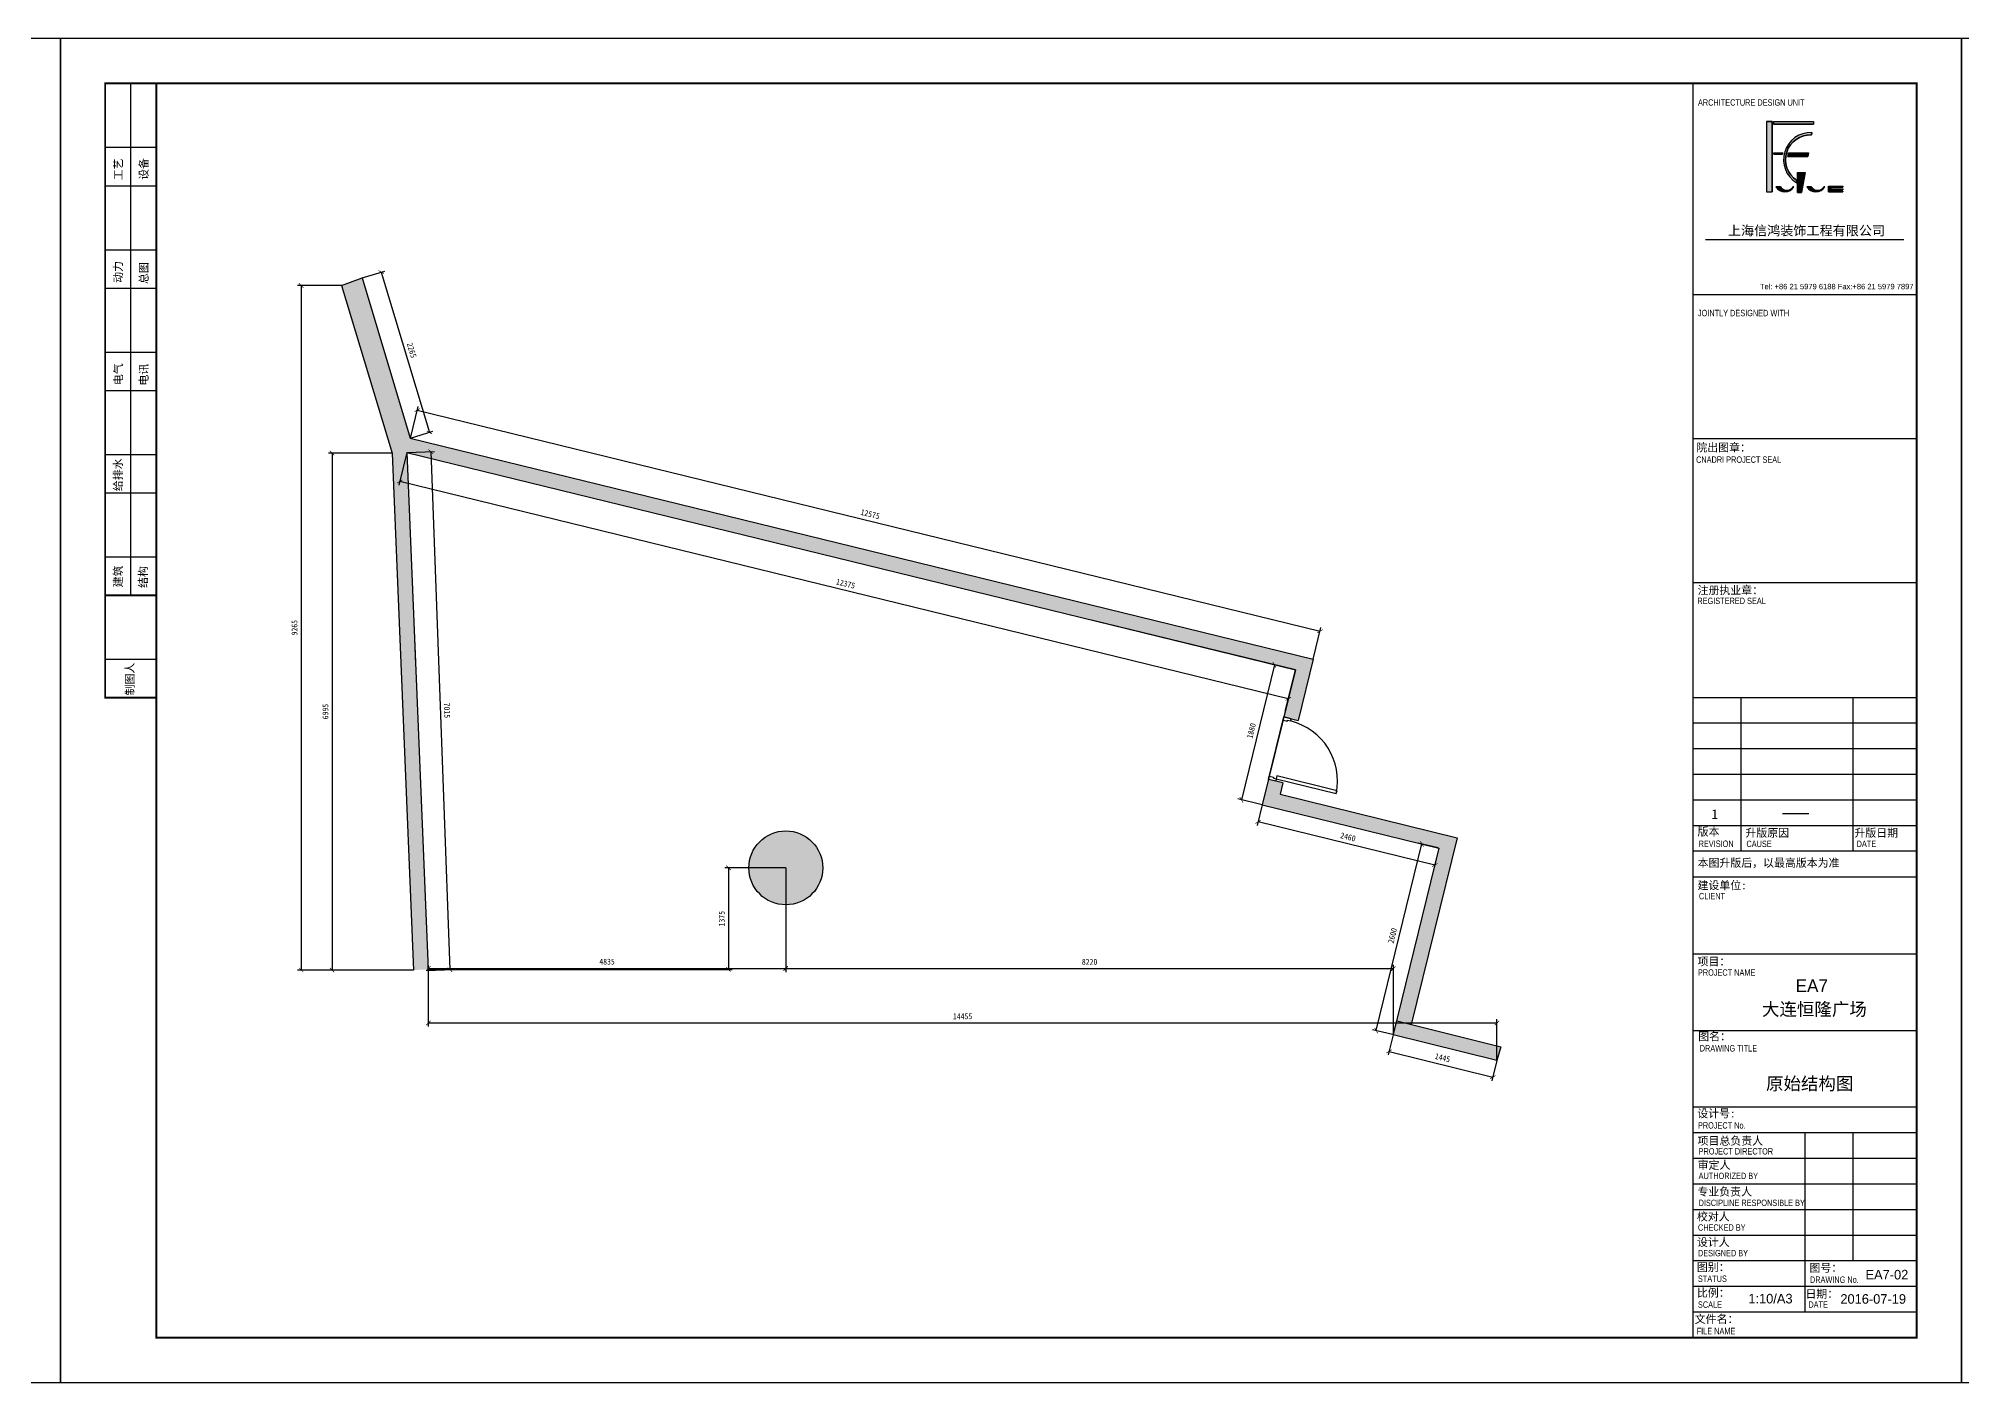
# Model space of a CAD drawing. Header units: millimetres. Extents: x 346472 to 732256, y -34068 to -15883.
# Drawn here: x 397611 to 423627, y -34068 to -15883 of the extents above; entities that cross this region are included whole.
import ezdxf

# ---------------------------------------------------------------- set-up
doc = ezdxf.new("R2010")
doc.units = ezdxf.units.MM
doc.header["$LTSCALE"] = 7
doc.header["$PDMODE"] = 3
doc.layers.get('0').update_dxf_attribs({"lineweight": 0})
for name, color, linetype in [('1', 1, 'Continuous'), ('1建筑平面', 7, 'Continuous'), ('WALL', 7, 'Continuous'), ('walls', 7, 'Continuous'), ('图框', 9, 'Continuous')]:
    doc.layers.add(name, color=color, linetype=linetype)
doc.layers.add('EA7 furniture', color=7, linetype='Continuous', lineweight=5)
doc.layers.add('QUOTE', color=251, linetype='Continuous', lineweight=5)
doc.styles.add('ARIAL', font='Arial.ttf')
doc.styles.add('DIM_FONT', font='', dxfattribs={"width": 0.8})
doc.styles.add('FUGUE', font='Arial.ttf')
doc.styles.get("Standard").update_dxf_attribs({"font": 'STKaiti.ttf'})
doc.styles.add('图签-仿宋', font='')
doc.styles.add('图签-黑体', font='')
doc.styles.get('DIM_FONT').set_extended_font_data('SimHei')
doc.styles.get('图签-仿宋').set_extended_font_data('FangSong_GB2312')
doc.styles.get('图签-黑体').set_extended_font_data('SimHei')
doc.dimstyles.new('DIMN100', dxfattribs={"dimtxt": 80, "dimasz": 60, "dimexe": 50, "dimexo": 0, "dimgap": 50, "dimtad": 1, "dimdec": 0, "dimrnd": 5, "dimzin": 0, "dimdsep": 46, "dimtxsty": 'DIM_FONT', "dimblk": 'ARCHTICK', "dimcen": 1, "dimclrd": 256, "dimclre": 256, "dimclrt": 256, "dimadec": 0, "dimazin": 0, "dimtfac": 1, "dimtdec": 0, "dimtix": 1, "dimtmove": 2, "dimatfit": 3, "dimldrblk": '_DIMX', "dimfxl": 250, "dimtolj": 1, "dimtzin": 0, "dimarcsym": 0})

# ---------------------------------------------------------------- blocks, each defined once
blk = doc.blocks.new('_ArchTick')
at = {"color": 0, "linetype": 'ByBlock', "const_width": 0.15}
blk.add_lwpolyline([(-0.5, -0.5), (0.5, 0.5)], dxfattribs=at)
blk = doc.blocks.new('*D110')
at = {"layer": 'Defpoints', "color": 0, "lineweight": 5, "transparency": 16777216}
for p in [(416326, -26781), (416548, -26835), (415930, -29361, 0)]:
    blk.add_point(p, dxfattribs=at)
at = {"layer": 'QUOTE', "lineweight": -2, "transparency": 16777216}
for p, q in [((415708, -29306), (416326, -26781)), ((416548, -26835), (416277, -26769)), ((415930, -29361), (415659, -29295))]:
    blk.add_line(p, q, dxfattribs=at)
at = {"layer": 'QUOTE', "lineweight": -2, "transparency": 16777216, "xscale": 60, "yscale": 60, "zscale": 60}
for p, rotation in [((416326, -26781), 76.24730373668469), ((415708, -29306), 256.2473037366847)]:
    blk.add_blockref('_ArchTick', p, dxfattribs=dict(at, rotation=rotation))
at = {"layer": 'QUOTE', "lineweight": 5, "transparency": 16777216, "insert": (415929, -28022), "char_height": 80, "attachment_point": 5, "rotation": 76.2473, "style": 'DIM_FONT'}
blk.add_mtext('\\A1;2600', dxfattribs=at)
blk = doc.blocks.new('_DIMX')
blk.add_line((-150, 0), (150, 0))
at = {"const_width": 50}
blk.add_lwpolyline([(-70, -70), (70, 70)], dxfattribs=at)
blk = doc.blocks.new('*D111')
at = {"layer": 'Defpoints', "color": 0, "lineweight": 5, "transparency": 16777216}
for p in [(414167, -26253), (414111, -26482), (416557, -26837)]:
    blk.add_point(p, dxfattribs=at)
at = {"layer": 'QUOTE', "lineweight": -2, "transparency": 16777216}
for p, q in [((414167, -26253), (414099, -26531)), ((416501, -27067), (414111, -26482)), ((416557, -26837), (416489, -27116))]:
    blk.add_line(p, q, dxfattribs=at)
at = {"layer": 'QUOTE', "lineweight": -2, "transparency": 16777216, "xscale": 60, "yscale": 60, "zscale": 60}
for p, rotation in [((414111, -26482), 166.2473037366849), ((416501, -27067), 346.2473037366849)]:
    blk.add_blockref('_ArchTick', p, dxfattribs=dict(at, rotation=rotation))
at = {"layer": 'QUOTE', "lineweight": 5, "transparency": 16777216, "insert": (415327, -26687), "char_height": 80, "attachment_point": 5, "rotation": 346.2473, "style": 'DIM_FONT'}
blk.add_mtext('\\A1;2460', dxfattribs=at)
blk = doc.blocks.new('*D112')
at = {"layer": 'Defpoints', "color": 0, "lineweight": 5, "transparency": 16777216}
for p in [(402594, -21485), (402498, -21876), (414614, -24427)]:
    blk.add_point(p, dxfattribs=at)
at = {"layer": 'QUOTE', "lineweight": -2, "transparency": 16777216}
for p, q in [((402594, -21485), (402486, -21925)), ((414518, -24818), (402498, -21876)), ((414614, -24427), (414507, -24866))]:
    blk.add_line(p, q, dxfattribs=at)
at = {"layer": 'QUOTE', "lineweight": -2, "transparency": 16777216, "xscale": 60, "yscale": 60, "zscale": 60}
for p, rotation in [((402498, -21876), 166.2473059591456), ((414518, -24818), 346.2473059591456)]:
    blk.add_blockref('_ArchTick', p, dxfattribs=dict(at, rotation=rotation))
at = {"layer": 'QUOTE', "lineweight": 5, "transparency": 16777216, "insert": (408530, -23260), "char_height": 80, "attachment_point": 5, "rotation": 346.2473, "style": 'DIM_FONT'}
blk.add_mtext('\\A1;12375', dxfattribs=at)
blk = doc.blocks.new('*D113')
at = {"layer": 'Defpoints', "color": 0, "lineweight": 5, "transparency": 16777216}
for p in [(414614, -24427), (413884, -26183), (414167, -26253)]:
    blk.add_point(p, dxfattribs=at)
at = {"layer": 'QUOTE', "lineweight": -2, "transparency": 16777216}
for p, q in [((414331, -24357), (413884, -26183)), ((414614, -24427), (414283, -24345)), ((414167, -26253), (413836, -26171))]:
    blk.add_line(p, q, dxfattribs=at)
at = {"layer": 'QUOTE', "lineweight": -2, "transparency": 16777216, "xscale": 60, "yscale": 60, "zscale": 60}
for p, rotation in [((414331, -24357), 76.2473013077999), ((413884, -26183), 256.2473013077999)]:
    blk.add_blockref('_ArchTick', p, dxfattribs=dict(at, rotation=rotation))
at = {"layer": 'QUOTE', "lineweight": 5, "transparency": 16777216, "insert": (414020, -25249), "char_height": 80, "attachment_point": 5, "rotation": 76.2473, "style": 'DIM_FONT'}
blk.add_mtext('\\A1;1880', dxfattribs=at)
blk = doc.blocks.new('*D114')
at = {"layer": 'Defpoints', "color": 0, "lineweight": 5, "transparency": 16777216}
for p in [(401990, -19122), (402642, -21290), (402900, -21213)]:
    blk.add_point(p, dxfattribs=at)
at = {"layer": 'QUOTE', "lineweight": -2, "transparency": 16777216}
for p, q in [((401990, -19122), (402297, -19030)), ((402249, -19044), (402900, -21213)), ((402642, -21290), (402948, -21198))]:
    blk.add_line(p, q, dxfattribs=at)
at = {"layer": 'QUOTE', "lineweight": -2, "transparency": 16777216, "xscale": 60, "yscale": 60, "zscale": 60}
for p, rotation in [((402249, -19044), 106.7150489341443), ((402900, -21213), 286.7150489341443)]:
    blk.add_blockref('_ArchTick', p, dxfattribs=dict(at, rotation=rotation))
at = {"layer": 'QUOTE', "lineweight": 5, "transparency": 16777216, "insert": (402661, -20102), "char_height": 80, "attachment_point": 5, "rotation": 286.715, "style": 'DIM_FONT'}
blk.add_mtext('\\A1;2265', dxfattribs=at)
blk = doc.blocks.new('*D115')
at = {"layer": 'Defpoints', "color": 0, "lineweight": 5, "transparency": 16777216}
for p in [(402642, -21290), (414949, -23902), (414856, -24280)]:
    blk.add_point(p, dxfattribs=at)
at = {"layer": 'QUOTE', "lineweight": -2, "transparency": 16777216}
for p, q in [((402642, -21290), (402746, -20863)), ((402734, -20912), (414949, -23902)), ((414856, -24280), (414960, -23853))]:
    blk.add_line(p, q, dxfattribs=at)
at = {"layer": 'QUOTE', "lineweight": -2, "transparency": 16777216, "xscale": 60, "yscale": 60, "zscale": 60}
for p, rotation in [((402734, -20912), 166.2473059591456), ((414949, -23902), 346.2473059591456)]:
    blk.add_blockref('_ArchTick', p, dxfattribs=dict(at, rotation=rotation))
at = {"layer": 'QUOTE', "lineweight": 5, "transparency": 16777216, "insert": (408863, -22319), "char_height": 80, "attachment_point": 5, "rotation": 346.2473, "style": 'DIM_FONT'}
blk.add_mtext('\\A1;12575', dxfattribs=at)
blk = doc.blocks.new('*D116')
at = {"layer": 'Defpoints', "color": 0, "lineweight": 5, "transparency": 16777216}
for p in [(415938, -29363, 0), (417342, -29712, 0), (417286, -29936)]:
    blk.add_point(p, dxfattribs=at)
at = {"layer": 'QUOTE', "lineweight": -2, "transparency": 16777216}
for p, q in [((415938, -29363), (415870, -29636)), ((415882, -29587), (417286, -29936)), ((417342, -29712), (417274, -29985))]:
    blk.add_line(p, q, dxfattribs=at)
at = {"layer": 'QUOTE', "lineweight": -2, "transparency": 16777216, "xscale": 60, "yscale": 60, "zscale": 60}
for p, rotation in [((415882, -29587), 166.0516201616355), ((417286, -29936), 346.0516201616355)]:
    blk.add_blockref('_ArchTick', p, dxfattribs=dict(at, rotation=rotation))
at = {"layer": 'QUOTE', "lineweight": 5, "transparency": 16777216, "insert": (416606, -29674), "char_height": 80, "attachment_point": 5, "rotation": 346.0516, "style": 'DIM_FONT'}
blk.add_mtext('\\A1;1445', dxfattribs=at)
blk = doc.blocks.new('*D117')
at = {"layer": 'Defpoints', "color": 0, "lineweight": 5, "transparency": 16777216}
for p in [(402885, -28479), (417342, -29203), (417342, -29712)]:
    blk.add_point(p, dxfattribs=at)
at = {"layer": 'QUOTE', "lineweight": -2, "transparency": 16777216}
for p, q in [((402885, -28479), (402885, -29253)), ((402885, -29203), (417342, -29203)), ((417342, -29712), (417342, -29153))]:
    blk.add_line(p, q, dxfattribs=at)
at = {"layer": 'QUOTE', "lineweight": -2, "transparency": 16777216, "xscale": 60, "yscale": 60, "zscale": 60, "rotation": 180}
blk.add_blockref('_ArchTick', (402885, -29203), dxfattribs=at)
at = {"layer": 'QUOTE', "lineweight": -2, "transparency": 16777216, "xscale": 60, "yscale": 60, "zscale": 60}
blk.add_blockref('_ArchTick', (417342, -29203), dxfattribs=at)
at = {"layer": 'QUOTE', "lineweight": 5, "transparency": 16777216, "insert": (410113, -29113), "char_height": 80, "attachment_point": 5, "style": 'DIM_FONT'}
blk.add_mtext('\\A1;14455', dxfattribs=at)
blk = doc.blocks.new('*D118')
at = {"layer": 'Defpoints', "color": 0, "lineweight": 5, "transparency": 16777216}
for p in [(407721, -27105), (402885, -28479), (407721, -28464)]:
    blk.add_point(p, dxfattribs=at)
at = {"layer": 'QUOTE', "lineweight": -2, "transparency": 16777216}
for p, q in [((407721, -27105), (407721, -28514)), ((402885, -28479), (402885, -28414)), ((402885, -28464), (407721, -28464))]:
    blk.add_line(p, q, dxfattribs=at)
at = {"layer": 'QUOTE', "lineweight": -2, "transparency": 16777216, "xscale": 60, "yscale": 60, "zscale": 60, "rotation": 180}
blk.add_blockref('_ArchTick', (402885, -28464), dxfattribs=at)
at = {"layer": 'QUOTE', "lineweight": -2, "transparency": 16777216, "xscale": 60, "yscale": 60, "zscale": 60}
blk.add_blockref('_ArchTick', (407721, -28464), dxfattribs=at)
at = {"layer": 'QUOTE', "lineweight": 5, "transparency": 16777216, "insert": (405303, -28374), "char_height": 80, "attachment_point": 5, "style": 'DIM_FONT'}
blk.add_mtext('\\A1;4835', dxfattribs=at)
blk = doc.blocks.new('*D119')
at = {"layer": 'Defpoints', "color": 0, "lineweight": 5, "transparency": 16777216}
for p in [(407721, -28464), (415940, -28468), (415940, -29359)]:
    blk.add_point(p, dxfattribs=at)
at = {"layer": 'QUOTE', "lineweight": -2, "transparency": 16777216}
for p, q in [((407721, -28464), (407721, -28518)), ((407721, -28468), (415940, -28468)), ((415940, -29359), (415940, -28418))]:
    blk.add_line(p, q, dxfattribs=at)
at = {"layer": 'QUOTE', "lineweight": -2, "transparency": 16777216, "xscale": 60, "yscale": 60, "zscale": 60, "rotation": 180}
blk.add_blockref('_ArchTick', (407721, -28468), dxfattribs=at)
at = {"layer": 'QUOTE', "lineweight": -2, "transparency": 16777216, "xscale": 60, "yscale": 60, "zscale": 60}
blk.add_blockref('_ArchTick', (415940, -28468), dxfattribs=at)
at = {"layer": 'QUOTE', "lineweight": 5, "transparency": 16777216, "insert": (411831, -28377), "char_height": 80, "attachment_point": 5, "style": 'DIM_FONT'}
blk.add_mtext('\\A1;8220', dxfattribs=at)
blk = doc.blocks.new('*D120')
at = {"layer": 'Defpoints', "color": 0, "lineweight": 5, "transparency": 16777216}
for p in [(407721, -27105), (402885, -28479), (406945, -28479)]:
    blk.add_point(p, dxfattribs=at)
at = {"layer": 'QUOTE', "lineweight": -2, "transparency": 16777216}
for p, q in [((407721, -27105), (406895, -27105)), ((406945, -27105), (406945, -28479)), ((402885, -28479), (406995, -28479))]:
    blk.add_line(p, q, dxfattribs=at)
at = {"layer": 'QUOTE', "lineweight": -2, "transparency": 16777216, "xscale": 60, "yscale": 60, "zscale": 60}
for p, rotation in [((406945, -27105), 90), ((406945, -28479), 270)]:
    blk.add_blockref('_ArchTick', p, dxfattribs=dict(at, rotation=rotation))
at = {"layer": 'QUOTE', "lineweight": 5, "transparency": 16777216, "insert": (406855, -27792), "char_height": 80, "attachment_point": 5, "rotation": 90, "style": 'DIM_FONT'}
blk.add_mtext('\\A1;1375', dxfattribs=at)
blk = doc.blocks.new('*D121')
at = {"layer": 'Defpoints', "color": 0, "lineweight": 5, "transparency": 16777216}
for p in [(401713, -19224), (401165, -28487), (402685, -28487)]:
    blk.add_point(p, dxfattribs=at)
at = {"layer": 'QUOTE', "lineweight": -2, "transparency": 16777216}
for p, q in [((401713, -19224), (401115, -19224)), ((401165, -19224), (401165, -28487)), ((402685, -28487), (401115, -28487))]:
    blk.add_line(p, q, dxfattribs=at)
at = {"layer": 'QUOTE', "lineweight": -2, "transparency": 16777216, "xscale": 60, "yscale": 60, "zscale": 60}
for p, rotation in [((401165, -19224), 90), ((401165, -28487), 270)]:
    blk.add_blockref('_ArchTick', p, dxfattribs=dict(at, rotation=rotation))
at = {"layer": 'QUOTE', "lineweight": 5, "transparency": 16777216, "insert": (401075, -23855), "char_height": 80, "attachment_point": 5, "rotation": 90, "style": 'DIM_FONT'}
blk.add_mtext('\\A1;9265', dxfattribs=at)
blk = doc.blocks.new('*D122')
at = {"layer": 'Defpoints', "color": 0, "lineweight": 5, "transparency": 16777216}
for p in [(402394, -21493), (401583, -28487), (402685, -28487)]:
    blk.add_point(p, dxfattribs=at)
at = {"layer": 'QUOTE', "lineweight": -2, "transparency": 16777216}
for p, q in [((402394, -21493), (401533, -21493)), ((401583, -21493), (401583, -28487)), ((402685, -28487), (401533, -28487))]:
    blk.add_line(p, q, dxfattribs=at)
at = {"layer": 'QUOTE', "lineweight": -2, "transparency": 16777216, "xscale": 60, "yscale": 60, "zscale": 60}
for p, rotation in [((401583, -21493), 90), ((401583, -28487), 270)]:
    blk.add_blockref('_ArchTick', p, dxfattribs=dict(at, rotation=rotation))
at = {"layer": 'QUOTE', "lineweight": 5, "transparency": 16777216, "insert": (401493, -24990), "char_height": 80, "attachment_point": 5, "rotation": 90, "style": 'DIM_FONT'}
blk.add_mtext('\\A1;6995', dxfattribs=at)
blk = doc.blocks.new('*D123')
at = {"layer": 'Defpoints', "color": 0, "lineweight": 5, "transparency": 16777216}
for p in [(402594, -21485), (402855, -28494), (403178, -28482)]:
    blk.add_point(p, dxfattribs=at)
at = {"layer": 'QUOTE', "lineweight": -2, "transparency": 16777216}
for p, q in [((402594, -21485), (402967, -21471)), ((402917, -21473), (403178, -28482)), ((402855, -28494), (403228, -28481))]:
    blk.add_line(p, q, dxfattribs=at)
at = {"layer": 'QUOTE', "lineweight": -2, "transparency": 16777216, "xscale": 60, "yscale": 60, "zscale": 60}
for p, rotation in [((402917, -21473), 92.13024736377854), ((403178, -28482), 272.1302473637785)]:
    blk.add_blockref('_ArchTick', p, dxfattribs=dict(at, rotation=rotation))
at = {"layer": 'QUOTE', "lineweight": 5, "transparency": 16777216, "insert": (403138, -24974), "char_height": 80, "attachment_point": 5, "rotation": 272.1302, "style": 'DIM_FONT'}
blk.add_mtext('\\A1;7015', dxfattribs=at)

msp = doc.modelspace()

# ---------------------------------------------------------------- hatches: boundary and pattern name
at = {"layer": 'walls', "true_color": 0x939598}
h = msp.add_hatch(color=252, dxfattribs=at)
h.dxf.hatch_style = 1
h.paths.add_polyline_path([(401990.3, -19121.7), (401712.7, -19223.9), (402394.1, -21492.9), (402684.9, -28487.1), (402884.7, -28478.6), (402594, -21484.6), (407721.4, -22739.5), (407721.4, -22533.6), (402641.5, -21290.3)])
h.paths.add_polyline_path([(407721.4, -22533.6), (407721.4, -22739.5), (414614.2, -24426.5), (414477.2, -24986.4), (414458.5, -25062.7), (414555.6, -25086.5), (414652.7, -25110.3), (414856, -24279.8)])
h.paths.add_polyline_path([(414409.1, -26105.9), (414445.9, -25955.4), (414251.6, -25907.8), (414167.3, -26252.6), (416556.7, -26837.4), (416025.4, -29008.7), (416232.9, -29008.7), (416802.9, -26697)])
h.paths.add_polyline_path([(416232.9, -29008.7), (416025.4, -29008.7), (415984.9, -29174.1), (416180, -29223.2)])
h.paths.add_polyline_path([(415985.5, -29174.3), (415963.3, -29262.4), (415939.7, -29358.6), (415938.6, -29362.9), (417342.2, -29711.5), (417392.7, -29528.3)])
h = msp.add_hatch(color=252, dxfattribs=at)
h.dxf.hatch_style = 1
h.paths.add_polyline_path([(407721.4, -26604.7), (407721.4, -27604.7, 0.4142136), (408221.4, -27104.7, 0.4142136)])
h.paths.add_polyline_path([(407721.4, -26604.7, 0.4142136), (407221.4, -27104.7, 0.4142136), (407721.4, -27604.7)])
at = {"layer": '图框'}
for points in [[(421063.8, -17008.7), (420989.8, -17008.7), (420989.8, -17959.7), (421063.8, -17959.7)], [(421080.9, -17041.1), (421623, -17041.1), (421623, -17008.7), (421080.9, -17008.7)], [(421595.8, -17188.5), (421602, -17156.7, 0.780601), (421396.7, -17836.7), (421396.7, -17804, -0.7611328)], [(421089.4, -17447.3), (421203.2, -17447.3), (421207.6, -17431.5), (421089.4, -17431.5)], [(421274.7, -17482.1), (421545.7, -17482.1), (421554.5, -17431.5), (421284.7, -17431.5)], [(421360, -17888.7), (421350.9, -17888.7, -0.607934), (421175.6, -17888.7), (421115.4, -17888.7, 0.5844925), (421360, -17888.7)], [(421409.1, -17696.9), (421409.1, -17965.7), (421462.7, -17965.7), (421509.8, -17696.9)], [(421777.3, -17888.7), (421768.2, -17888.7, -0.607934), (421592.9, -17888.7), (421532.7, -17888.7, 0.5844925), (421777.3, -17888.7)], [(421858.1, -17895.1), (422020.4, -17895.1), (422020.4, -17881.6), (421826.6, -17881.6), (421826.6, -17959), (422020.4, -17959), (422020.4, -17947.8), (421858.1, -17947.8), (421858.1, -17928.9), (422020.4, -17928.9), (422020.4, -17917.6), (421858.1, -17917.6)]]:
    msp.add_hatch(color=251, dxfattribs=at).paths.add_polyline_path(points, flags=0)

# ---------------------------------------------------------------- linework, layer by layer
at = {"layer": '1', "color": 0}
msp.add_circle((407721.4, -27104.7), 500, dxfattribs=at)
at = {"layer": '1建筑平面'}
for points in [[(401712.7, -19223.9), (402394.1, -21492.9)], [(401990.3, -19121.7), (402641.5, -21290.3)]]:
    msp.add_lwpolyline(points, dxfattribs=at)
at = {"layer": 'EA7 furniture', "lineweight": 5}
for p, q in [((402608, -21803.3, -1), (402656.7, -22993.3, -1)), ((402660.8, -23073.3, -1), (402713.1, -24349.2, 1)), ((411873.7, -23755.8, -1), (413273.7, -24098.4, -2.1))]:
    msp.add_line(p, q, dxfattribs=at)
at = {"layer": 'WALL'}
for p, q in [((414614.2, -24426.5), (414167.3, -26252.6)), ((414477.2, -24986.4, 1), (414614.2, -24426.5, 0)), ((414251.6, -25907.8, 0), (414458.5, -25062.7))]:
    msp.add_line(p, q, dxfattribs=at)
for points in [[(402641.5, -21290.3), (414856, -24279.8)], [(402394.1, -21492.9), (402684.9, -28486.9)], [(402594, -21484.6), (414614.2, -24426.5)], [(402594, -21484.6), (402884.7, -28478.6), (402884.7, -28478.6)], [(414614.2, -24426.5), (414458.5, -25062.7)], [(414856, -24279.8), (414652.7, -25110.3)], [(414458.5, -25062.7), (414652.7, -25110.3)], [(414251.6, -25907.8), (414167.3, -26252.6)], [(414445.9, -25955.4), (414251.6, -25907.8)], [(414445.9, -25955.4), (414409.1, -26105.9)], [(414167.3, -26252.6), (416556.7, -26837.4)], [(414409.1, -26105.9), (416802.9, -26697)], [(416802.9, -26697), (416180, -29223.2)], [(416556.7, -26837.4), (415939.7, -29358.6)]]:
    msp.add_lwpolyline(points, dxfattribs=at)
for points in [[(414506.1, -25120.7), (414509.1, -25108.1), (414548, -25117.6), (414555.6, -25086.5), (414458.5, -25062.7), (414447.8, -25106.5)], [(414262.3, -25864.1), (414320.6, -25878.4), (414317.5, -25891), (414356.4, -25900.5), (414348.8, -25931.6), (414251.6, -25907.8)], [(415177.9, -26060.4), (414365.9, -25861.6), (414356.4, -25900.5), (415168.4, -26099.2)]]:
    msp.add_lwpolyline(points, close=True, dxfattribs=at)
at = {"layer": 'WALL', "elevation": -0.3}
msp.add_lwpolyline([(415985.5, -29174.3), (417392.7, -29528.3), (417342.2, -29711.5), (415937.9, -29362.7), (415985.5, -29174.3)], dxfattribs=at)
at = {"layer": 'WALL'}
msp.add_arc((414348.6, -25930.5), 837, 348.36846, 76.21954, dxfattribs=at)
at = {"layer": 'walls'}
for p, q in [((401712.7, -19223.9), (401990.3, -19121.7)), ((414614.2, -24426.5), (411873.7, -23755.8, -1))]:
    msp.add_line(p, q, dxfattribs=at)
at = {"layer": '图框', "color": 251}
for p, q in [((398860.1, -23416.8), (398860.1, -16489.1)), ((419989.6, -16489.1), (419989.6, -33462)), ((398513.7, -17355.1), (399206.5, -17355.1)), ((398513.7, -17874.7), (399206.5, -17874.7)), ((420162.8, -18604.9), (422847.3, -18604.9)), ((398513.7, -18740.6), (399206.5, -18740.6)), ((398513.7, -19260.2), (399206.5, -19260.2)), ((419989.6, -19346.8), (423020.5, -19346.8)), ((398513.7, -20126.2), (399206.5, -20126.2)), ((398513.7, -20645.7), (399206.5, -20645.7)), ((419989.6, -21295.2), (423020.5, -21295.2)), ((398513.7, -21511.7), (399206.5, -21511.7)), ((398513.7, -22031.3), (399206.5, -22031.3)), ((398513.7, -22897.3), (399206.5, -22897.3)), ((419989.6, -23243.6), (423020.5, -23243.6)), ((398513.7, -24282.8), (399206.5, -24282.8)), ((423020.5, -24802.4), (419989.6, -24802.4)), ((420639.1, -24802.4), (420639.1, -26880.7)), ((422154.5, -24802.4), (422154.5, -26880.7)), ((423020.5, -25148.8), (419989.6, -25148.8)), ((423020.5, -25495.1), (419989.6, -25495.1)), ((423020.5, -25841.5), (419989.6, -25841.5)), ((423020.5, -26187.9), (419989.6, -26187.9)), ((423020.5, -26534.3), (419989.6, -26534.3)), ((421205.5, -26368.6), (421559.2, -26368.6)), ((423020.5, -26880.7), (419989.6, -26880.7)), ((419989.6, -27227.1), (423020.5, -27227.1)), ((419989.6, -28266.2), (423020.5, -28266.2)), ((419989.6, -29305.4), (423020.5, -29305.4)), ((423020.5, -30344.5), (419989.6, -30344.5)), ((423020.5, -30690.9), (419989.6, -30690.9)), ((421505.1, -30690.9), (421505.1, -33115.6)), ((422154.5, -30690.9), (422154.5, -32422.9)), ((423020.5, -31037.3), (419989.6, -31037.3)), ((423020.5, -31383.7), (419989.6, -31383.7)), ((423020.5, -31730.1), (419989.6, -31730.1)), ((423020.5, -32076.5), (419989.6, -32076.5)), ((423020.5, -32422.9), (419989.6, -32422.9)), ((423020.5, -32769.2), (419989.6, -32769.2)), ((423020.5, -33115.6), (419989.6, -33115.6))]:
    msp.add_line(p, q, dxfattribs=at)
at = {"layer": '图框', "color": 251, "linetype": 'Continuous'}
for p, q in [((420989.8, -17008.7), (420989.8, -17959.7)), ((420989.8, -17008.7), (421063.8, -17008.7)), ((421063.8, -17008.7), (421063.8, -17959.7)), ((421080.9, -17008.7), (421080.9, -17041.1)), ((421080.9, -17008.7), (421623, -17008.7)), ((421080.9, -17041.1), (421623, -17041.1)), ((421602, -17156.7), (421595.8, -17188.5)), ((421623, -17008.7), (421623, -17041.1)), ((421089.4, -17431.5), (421089.4, -17447.3)), ((421089.4, -17431.5), (421207.6, -17431.5)), ((421089.4, -17447.3), (421203.2, -17447.3)), ((421207.6, -17431.5), (421203.2, -17447.3)), ((421284.7, -17431.5), (421274.7, -17482.1)), ((421274.7, -17482.1), (421545.7, -17482.1)), ((421284.7, -17431.5), (421554.5, -17431.5)), ((421554.5, -17431.5), (421545.7, -17482.1)), ((421115.4, -17888.7), (421175.6, -17888.7)), ((421350.9, -17888.7), (421360, -17888.7)), ((421396.7, -17804), (421396.7, -17836.7)), ((421409.1, -17696.9), (421409.1, -17965.7)), ((421409.1, -17696.9), (421509.8, -17696.9)), ((421509.8, -17696.9), (421462.7, -17965.7)), ((421532.7, -17888.7), (421592.9, -17888.7)), ((421768.2, -17888.7), (421777.3, -17888.7)), ((421826.6, -17881.6), (421826.6, -17959)), ((421826.6, -17881.6), (422020.4, -17881.6)), ((421858.1, -17895.1), (421858.1, -17917.6)), ((421858.1, -17895.1), (422020.4, -17895.1)), ((421858.1, -17917.6), (422020.4, -17917.6)), ((421858.1, -17928.9), (421858.1, -17947.8)), ((421858.1, -17928.9), (422020.4, -17928.9)), ((421858.1, -17947.8), (422020.4, -17947.8)), ((422020.4, -17881.6), (422020.4, -17895.1)), ((422020.4, -17917.6), (422020.4, -17928.9)), ((422020.4, -17947.8), (422020.4, -17959)), ((420989.8, -17959.7), (421063.8, -17959.7)), ((421409.1, -17965.7), (421462.7, -17965.7)), ((421826.6, -17959), (422020.4, -17959))]:
    msp.add_line(p, q, dxfattribs=at)
at = {"layer": '图框', "color": 251}
for points in [[(372188.4, -34068.2), (397907.5, -34068.2), (397907.5, -15882.9), (372188.4, -15882.9)], [(397907.5, -34068.2), (423626.7, -34068.2), (423626.7, -15882.9), (397907.5, -15882.9)], [(423626.7, -34068.2), (449345.8, -34068.2), (449345.8, -15882.9), (423626.7, -15882.9)]]:
    msp.add_lwpolyline(points, close=True, dxfattribs=at)
at = {"layer": '图框', "color": 251, "const_width": 26}
for points in [[(398513.7, -24815.4), (398513.7, -16476.1)], [(398513.7, -16489.1), (399206.5, -16489.1)], [(398513.7, -23416.8), (399206.5, -23416.8)], [(398513.7, -24802.4), (399206.5, -24802.4)]]:
    msp.add_lwpolyline(points, dxfattribs=at)
msp.add_lwpolyline([(399206.5, -16489.1), (423020.5, -16489.1), (423020.5, -33462), (399206.5, -33462)], close=True, dxfattribs=at)
at = {"layer": '图框', "color": 251, "linetype": 'Continuous'}
for points in [[(421063.8, -17008.7), (420989.8, -17008.7), (420989.8, -17959.7), (421063.8, -17959.7)], [(421080.9, -17041.1), (421080.9, -17008.7), (421623, -17008.7), (421623, -17041.1)], [(421089.4, -17447.3), (421089.4, -17431.5), (421207.6, -17431.5), (421203.2, -17447.3)], [(421274.7, -17482.1), (421284.7, -17431.5), (421554.5, -17431.5), (421545.7, -17482.1)], [(421409.1, -17696.9), (421509.8, -17696.9), (421462.7, -17965.7), (421409.1, -17965.7)], [(421858.1, -17895.1), (421858.1, -17917.6), (422020.4, -17917.6), (422020.4, -17928.9), (421858.1, -17928.9), (421858.1, -17947.8), (422020.4, -17947.8), (422020.4, -17959), (421826.6, -17959), (421826.6, -17881.6), (422020.4, -17881.6), (422020.4, -17895.1)]]:
    msp.add_lwpolyline(points, close=True, dxfattribs=at)
for points in [[(421595.8, -17188.5), (421602, -17156.7, 0.780601), (421396.7, -17836.7), (421396.7, -17804, -0.7611328)], [(421360, -17888.7), (421350.9, -17888.7, -0.607934), (421175.6, -17888.7), (421115.4, -17888.7, 0.5844925), (421360, -17888.7)], [(421777.3, -17888.7), (421768.2, -17888.7, -0.607934), (421592.9, -17888.7), (421532.7, -17888.7, 0.5844925), (421777.3, -17888.7)]]:
    msp.add_lwpolyline(points, format="xyb", close=True, dxfattribs=at)
for centre, radius, start, end in [((421584.5, -17522.4), 366.1, 87.24681, 239.14934), ((421581.3, -17523.8), 335.6, 87.52104, 236.62485), ((421237.7, -17819.8), 140.3, 209.39136, 330.61523), ((421263.2, -17843.3), 98.7, 207.40632, 332.59368), ((421655, -17819.8), 140.3, 209.39136, 330.61523), ((421680.5, -17843.3), 98.7, 207.40632, 332.59368)]:
    msp.add_arc(centre, radius, start, end, dxfattribs=at)

# ---------------------------------------------------------------- texts
at = {"layer": '图框', "color": 251, "style": 'ARIAL', "width": 0.75}
for s, height, p in [('ARCHITECTURE DESIGN UNIT', 86.596, (420060.8, -16792.6)), ('JOINTLY DESIGNED WITH', 86.596, (420060.8, -19641.1)), ('CNADRI PROJECT SEAL', 86.596, (420035.6, -21624.6)), ('REGISTERED SEAL', 86.596, (420053.1, -23535.7)), ('REVISION', 86.6, (420069.8, -26821.2)), ('CAUSE', 86.6, (420716.7, -26823.2)), ('DATE', 86.6, (422207.4, -26823.2)), ('CLIENT', 86.6, (420074.5, -27530.6)), ('PROJECT NAME', 86.596, (420060.8, -28563.8)), ('DRAWING TITLE', 86.596, (420085.1, -29589.5)), ('PROJECT No.', 86.596, (420060.8, -30632.1)), ('PROJECT DIRECTOR', 86.596, (420069.8, -30982.9)), ('AUTHORIZED BY', 86.596, (420069.8, -31315.4)), ('DISCIPLINE RESPONSIBLE BY', 86.596, (420069.8, -31680)), ('CHECKED BY', 86.6, (420060.8, -32013.9)), ('DESIGNED BY', 86.596, (420060.8, -32360.3)), ('STATUS', 86.6, (420060.8, -32706.7)), ('DRAWING No.', 86.596, (421575.9, -32719.6)), ('SCALE', 86.6, (420060.8, -33057)), ('DATE', 86.6, (421554.6, -33057)), ('FILE NAME', 86.6, (420043.5, -33414.4))]:
    msp.add_text(s, height=height, dxfattribs=at).set_placement(p)
at = {"layer": '图框', "color": 251, "style": '图签-黑体'}
for s, p in [('工艺', (398746, -17801.9)), ('设备', (399090.2, -17796.3)), ('动力', (398742.4, -19189.6)), ('总图', (399090.2, -19205.6)), ('电气', (398746, -20573)), ('电讯', (399090.2, -20579.3)), ('给排水', (398742.3, -22007.6)), ('建筑', (398742.7, -23309.4)), ('结构', (399081.4, -23317.4)), ('制图人', (398901.7, -24771.5))]:
    msp.add_text(s, height=108.25, rotation=90, dxfattribs=at).set_placement(p)
at = {"layer": '图框', "color": 251}
for s, height, style, p in [('院出图章：', 108.25, '图签-黑体', (420038.6, -21472.1)), ('注册执业章：', 108.25, '图签-黑体', (420056.2, -23402.5)), ('1', 129.9, '图签-仿宋', (420244.4, -26442.4)), ('版本', 108.25, '图签-黑体', (420056.1, -26668.8)), ('升版原因', 108.25, '图签-黑体', (420702.9, -26685)), ('升版日期', 108.25, '图签-黑体', (422177.6, -26685)), ('本图升版后，以最高版本为准', 108.245, '图签-黑体', (420056.1, -27091.4)), ('建设单位:', 108.25, '图签-黑体', (420055.1, -27394.6)), ('项目：', 108.25, '图签-黑体', (420055.1, -28426)), ('图名：', 108.25, '图签-黑体', (420063.8, -29438.7)), ('设计号:', 108.25, '图签-黑体', (420052.1, -30481.4)), ('项目总负责人', 108.25, '图签-黑体', (420056.1, -30851.9)), ('审定人', 108.25, '图签-黑体', (420056.1, -31178.7)), ('专业负责人', 108.25, '图签-黑体', (420053.9, -31540.3)), ('校对人', 108.25, '图签-黑体', (420046.3, -31876.9)), ('设计人', 108.25, '图签-黑体', (420046.3, -32223.3)), ('图别：', 108.25, '图签-黑体', (420046.3, -32561.2)), ('图号：', 108.25, '图签-黑体', (421569.6, -32570.5)), ('比例：', 108.25, '图签-黑体', (420047, -32908.4)), ('日期：', 108.25, '图签-黑体', (421514.7, -32922.3)), ('文件名：', 108.25, '图签-黑体', (420017.5, -33263.6))]:
    msp.add_text(s, height=height, dxfattribs=dict(at, style=style)).set_placement(p)
for s, height, p in [('EA7', 173.19, (421382, -28786.2)), ('大连恒隆广场', 173.19, (420927.3, -29103.8)), ('2016-07-19', 129.89, (421987.3, -33002.2))]:
    msp.add_text(s, height=height, dxfattribs=at).set_placement(p)
at = {"layer": '图框', "color": 251, "insert": (421529, -18490), "char_height": 129.895, "width": 3030.873, "attachment_point": 5, "line_spacing_factor": 0.66852, "style": 'FUGUE'}
msp.add_mtext('{\\fSimSun|b0|i0|c134|p2;上海信鸿装饰工程有限公司}', dxfattribs=at)
at = {"layer": '图框', "color": 251, "insert": (420898.6, -19277.1), "char_height": 132.56, "attachment_point": 7, "line_spacing_factor": 0.66852, "style": 'FUGUE'}
msp.add_mtext('{\\H0.55168x;\\C7;Tel: +86 21 5979 6188 Fax:+86 21 5979 7897}', dxfattribs=at)
at = {"layer": '图框', "color": 251}
for s, insert, char_height, width, attachment_point in [('\\pi151;{\\fSimSun|b0|i0|c134|p2;原始结构图}', (420831, -29936.8), 173.193, 1602.577, 1), ('EA7-02', (422327.4, -32609.4), 129.89, 67.606, 4), ('1:10/A3', (420742.1, -32933.9), 129.89, 67.606, 4)]:
    msp.add_mtext(s, dxfattribs=dict(at, insert=insert, char_height=char_height, width=width, attachment_point=attachment_point))

# ---------------------------------------------------------------- dimensions: what is measured, and where the dimension line sits
at = {"layer": 'QUOTE', "lineweight": 5}
for base, p1, p2, picture, middle in [((401165.3, -28486.9), (401712.7, -19223.9), (402684.9, -28486.9), '*D121', (401075.3, -23855.4)), ((401582.6, -28486.9), (402394.1, -21492.9), (402684.9, -28486.9), '*D122', (401492.6, -24989.9)), ((406945, -28478.6), (407721.4, -27104.7), (402884.7, -28478.6), '*D120', (406855, -27791.6))]:
    dim = msp.add_linear_dim(base=base, p1=p1, p2=p2, angle=90, dimstyle='DIMN100', override={"dimtfillclr": 256, "dimarcsym": 2}, dxfattribs=at)
    dim.commit()
    dim.dimension.update_dxf_attribs({"geometry": picture, "text_midpoint": middle})
for p1, p2, distance, picture, middle in [((401990.3, -19121.7), (402641.5, -21290.3), 270.3, '*D114', (402660.9, -20102.4)), ((402641.5, -21290.3), (414856, -24279.8), 389.5, '*D115', (408862.7, -22319.3)), ((414614.2, -24426.5), (402594, -21484.6), 402.9, '*D112', (408529.7, -23259.5)), ((402594, -21484.6), (402854.7, -28494.5), 323.6, '*D123', (403138.1, -24974.1)), ((414614.2, -24426.5), (414167.3, -26252.6), -291.4, '*D113', (414019.8, -25248.8)), ((416556.7, -26837.4), (414167.3, -26252.6), 236.5, '*D111', (415327.3, -26686.9)), ((415930, -29360.8, -0.3), (416548.1, -26835.3), 228.8, '*D110', (415929, -28022.2)), ((415937.9, -29362.7, -0.3), (417342.2, -29711.5, -0.3), -231.3, '*D116', (416606, -29674.3))]:
    dim = msp.add_aligned_dim(p1=p1, p2=p2, distance=distance, dimstyle='DIMN100', override={"dimtfillclr": 256, "dimarcsym": 2}, dxfattribs=at)
    dim.commit()
    dim.dimension.update_dxf_attribs({"geometry": picture, "text_midpoint": middle})
for base, p1, p2, picture, middle in [((407721.4, -28464.5), (402884.7, -28478.6), (407721.4, -27104.7), '*D118', (405303, -28374.5)), ((415939.7, -28467.5), (407721.4, -28464.5), (415939.7, -29358.6), '*D119', (411830.5, -28377.1)), ((417342.1575, -29202.8424), (402884.7129, -28478.5573), (417342.1575, -29711.5075), '*D117', (410113.4352, -29112.8424))]:
    dim = msp.add_linear_dim(base=base, p1=p1, p2=p2, dimstyle='DIMN100', override={"dimtfillclr": 256, "dimarcsym": 2}, dxfattribs=at)
    dim.commit()
    dim.dimension.update_dxf_attribs({"geometry": picture, "text_midpoint": middle})

doc.saveas('drawing.dxf')
